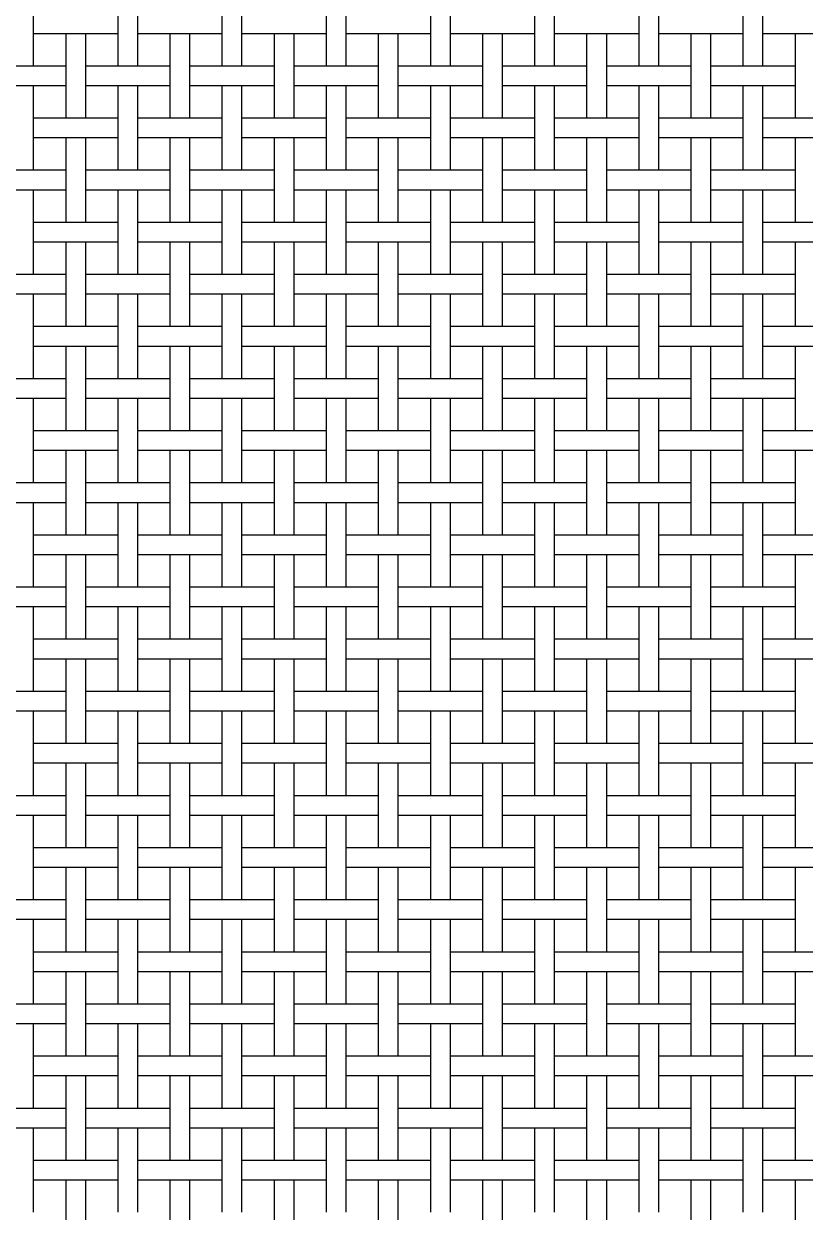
# Model space of a CAD drawing. Extents: x 0.5 to 85.8, y 0 to 73.
# Drawn here: x 35.19 to 39.96, y 51.48 to 58.72 of the extents above; entities that cross this region are included whole.
import ezdxf

# ---------------------------------------------------------------- set-up
doc = ezdxf.new("R2010")
doc.units = 0
doc.layers.get('0').update_dxf_attribs({"linetype": 'CONTINUOUS'})

msp = doc.modelspace()

# ---------------------------------------------------------------- linework, layer by layer
at = {"color": 7, "linetype": 'CONTINUOUS'}
for p, q in [((35.2547, 58.4678), (35.2547, 58.9828)), ((35.7697, 58.4678), (35.7697, 58.9828)), ((35.8897, 58.4678), (35.8897, 58.9828)), ((36.4047, 58.4678), (36.4047, 58.9828)), ((36.5247, 58.4678), (36.5247, 58.9828)), ((37.0397, 58.4678), (37.0397, 58.9828)), ((37.1597, 58.4678), (37.1597, 58.9828)), ((37.6747, 58.4678), (37.6747, 58.9828)), ((37.7947, 58.4678), (37.7947, 58.9828)), ((38.3097, 58.4678), (38.3097, 58.9828)), ((38.4297, 58.4678), (38.4297, 58.9828)), ((38.9447, 58.4678), (38.9447, 58.9828)), ((39.0647, 58.4678), (39.0647, 58.9828)), ((39.5797, 58.4678), (39.5797, 58.9828)), ((39.6997, 58.4678), (39.6997, 58.9828)), ((35.2547, 58.6653), (35.7697, 58.6653)), ((35.4522, 58.1503), (35.4522, 58.6653)), ((35.5722, 58.1503), (35.5722, 58.6653)), ((35.8897, 58.6653), (36.4047, 58.6653)), ((36.0872, 58.1503), (36.0872, 58.6653)), ((36.2072, 58.1503), (36.2072, 58.6653)), ((36.5247, 58.6653), (37.0397, 58.6653)), ((36.7222, 58.1503), (36.7222, 58.6653)), ((36.8422, 58.1503), (36.8422, 58.6653)), ((37.1597, 58.6653), (37.6747, 58.6653)), ((37.3572, 58.1503), (37.3572, 58.6653)), ((37.4772, 58.1503), (37.4772, 58.6653)), ((37.7947, 58.6653), (38.3097, 58.6653)), ((37.9922, 58.1503), (37.9922, 58.6653)), ((38.1122, 58.1503), (38.1122, 58.6653)), ((38.4297, 58.6653), (38.9447, 58.6653)), ((38.6272, 58.1503), (38.6272, 58.6653)), ((38.7472, 58.1503), (38.7472, 58.6653)), ((39.0647, 58.6653), (39.5797, 58.6653)), ((39.2622, 58.1503), (39.2622, 58.6653)), ((39.3822, 58.1503), (39.3822, 58.6653)), ((39.6997, 58.6653), (40.2147, 58.6653)), ((39.8972, 58.1503), (39.8972, 58.6653)), ((34.9372, 58.4678), (35.4522, 58.4678)), ((35.5722, 58.4678), (36.0872, 58.4678)), ((36.2072, 58.4678), (36.7222, 58.4678)), ((36.8422, 58.4678), (37.3572, 58.4678)), ((37.4772, 58.4678), (37.9922, 58.4678)), ((38.1122, 58.4678), (38.6272, 58.4678)), ((38.7472, 58.4678), (39.2622, 58.4678)), ((39.3822, 58.4678), (39.8972, 58.4678)), ((34.9372, 58.3478), (35.4522, 58.3478)), ((35.2547, 57.8328), (35.2547, 58.3478)), ((35.5722, 58.3478), (36.0872, 58.3478)), ((35.7697, 57.8328), (35.7697, 58.3478)), ((35.8897, 57.8328), (35.8897, 58.3478)), ((36.2072, 58.3478), (36.7222, 58.3478)), ((36.4047, 57.8328), (36.4047, 58.3478)), ((36.5247, 57.8328), (36.5247, 58.3478)), ((36.8422, 58.3478), (37.3572, 58.3478)), ((37.0397, 57.8328), (37.0397, 58.3478)), ((37.1597, 57.8328), (37.1597, 58.3478)), ((37.4772, 58.3478), (37.9922, 58.3478)), ((37.6747, 57.8328), (37.6747, 58.3478)), ((37.7947, 57.8328), (37.7947, 58.3478)), ((38.1122, 58.3478), (38.6272, 58.3478)), ((38.3097, 57.8328), (38.3097, 58.3478)), ((38.4297, 57.8328), (38.4297, 58.3478)), ((38.7472, 58.3478), (39.2622, 58.3478)), ((38.9447, 57.8328), (38.9447, 58.3478)), ((39.0647, 57.8328), (39.0647, 58.3478)), ((39.3822, 58.3478), (39.8972, 58.3478)), ((39.5797, 57.8328), (39.5797, 58.3478)), ((39.6997, 57.8328), (39.6997, 58.3478)), ((35.2547, 58.1503), (35.7697, 58.1503)), ((35.8897, 58.1503), (36.4047, 58.1503)), ((36.5247, 58.1503), (37.0397, 58.1503)), ((37.1597, 58.1503), (37.6747, 58.1503)), ((37.7947, 58.1503), (38.3097, 58.1503)), ((38.4297, 58.1503), (38.9447, 58.1503)), ((39.0647, 58.1503), (39.5797, 58.1503)), ((39.6997, 58.1503), (40.2147, 58.1503)), ((35.2547, 58.0303), (35.7697, 58.0303)), ((35.4522, 57.5153), (35.4522, 58.0303)), ((35.5722, 57.5153), (35.5722, 58.0303)), ((35.8897, 58.0303), (36.4047, 58.0303)), ((36.0872, 57.5153), (36.0872, 58.0303)), ((36.2072, 57.5153), (36.2072, 58.0303)), ((36.5247, 58.0303), (37.0397, 58.0303)), ((36.7222, 57.5153), (36.7222, 58.0303)), ((36.8422, 57.5153), (36.8422, 58.0303)), ((37.1597, 58.0303), (37.6747, 58.0303)), ((37.3572, 57.5153), (37.3572, 58.0303)), ((37.4772, 57.5153), (37.4772, 58.0303)), ((37.7947, 58.0303), (38.3097, 58.0303)), ((37.9922, 57.5153), (37.9922, 58.0303)), ((38.1122, 57.5153), (38.1122, 58.0303)), ((38.4297, 58.0303), (38.9447, 58.0303)), ((38.6272, 57.5153), (38.6272, 58.0303)), ((38.7472, 57.5153), (38.7472, 58.0303)), ((39.0647, 58.0303), (39.5797, 58.0303)), ((39.2622, 57.5153), (39.2622, 58.0303)), ((39.3822, 57.5153), (39.3822, 58.0303)), ((39.6997, 58.0303), (40.2147, 58.0303)), ((39.8972, 57.5153), (39.8972, 58.0303)), ((34.9372, 57.8328), (35.4522, 57.8328)), ((35.5722, 57.8328), (36.0872, 57.8328)), ((36.2072, 57.8328), (36.7222, 57.8328)), ((36.8422, 57.8328), (37.3572, 57.8328)), ((37.4772, 57.8328), (37.9922, 57.8328)), ((38.1122, 57.8328), (38.6272, 57.8328)), ((38.7472, 57.8328), (39.2622, 57.8328)), ((39.3822, 57.8328), (39.8972, 57.8328)), ((34.9372, 57.7128), (35.4522, 57.7128)), ((35.2547, 57.1978), (35.2547, 57.7128)), ((35.5722, 57.7128), (36.0872, 57.7128)), ((35.7697, 57.1978), (35.7697, 57.7128)), ((35.8897, 57.1978), (35.8897, 57.7128)), ((36.2072, 57.7128), (36.7222, 57.7128)), ((36.4047, 57.1978), (36.4047, 57.7128)), ((36.5247, 57.1978), (36.5247, 57.7128)), ((36.8422, 57.7128), (37.3572, 57.7128)), ((37.0397, 57.1978), (37.0397, 57.7128)), ((37.1597, 57.1978), (37.1597, 57.7128)), ((37.4772, 57.7128), (37.9922, 57.7128)), ((37.6747, 57.1978), (37.6747, 57.7128)), ((37.7947, 57.1978), (37.7947, 57.7128)), ((38.1122, 57.7128), (38.6272, 57.7128)), ((38.3097, 57.1978), (38.3097, 57.7128)), ((38.4297, 57.1978), (38.4297, 57.7128)), ((38.7472, 57.7128), (39.2622, 57.7128)), ((38.9447, 57.1978), (38.9447, 57.7128)), ((39.0647, 57.1978), (39.0647, 57.7128)), ((39.3822, 57.7128), (39.8972, 57.7128)), ((39.5797, 57.1978), (39.5797, 57.7128)), ((39.6997, 57.1978), (39.6997, 57.7128)), ((35.2547, 57.5153), (35.7697, 57.5153)), ((35.8897, 57.5153), (36.4047, 57.5153)), ((36.5247, 57.5153), (37.0397, 57.5153)), ((37.1597, 57.5153), (37.6747, 57.5153)), ((37.7947, 57.5153), (38.3097, 57.5153)), ((38.4297, 57.5153), (38.9447, 57.5153)), ((39.0647, 57.5153), (39.5797, 57.5153)), ((39.6997, 57.5153), (40.2147, 57.5153)), ((35.2547, 57.3953), (35.7697, 57.3953)), ((35.4522, 56.8803), (35.4522, 57.3953)), ((35.5722, 56.8803), (35.5722, 57.3953)), ((35.8897, 57.3953), (36.4047, 57.3953)), ((36.0872, 56.8803), (36.0872, 57.3953)), ((36.2072, 56.8803), (36.2072, 57.3953)), ((36.5247, 57.3953), (37.0397, 57.3953)), ((36.7222, 56.8803), (36.7222, 57.3953)), ((36.8422, 56.8803), (36.8422, 57.3953)), ((37.1597, 57.3953), (37.6747, 57.3953)), ((37.3572, 56.8803), (37.3572, 57.3953)), ((37.4772, 56.8803), (37.4772, 57.3953)), ((37.7947, 57.3953), (38.3097, 57.3953)), ((37.9922, 56.8803), (37.9922, 57.3953)), ((38.1122, 56.8803), (38.1122, 57.3953)), ((38.4297, 57.3953), (38.9447, 57.3953)), ((38.6272, 56.8803), (38.6272, 57.3953)), ((38.7472, 56.8803), (38.7472, 57.3953)), ((39.0647, 57.3953), (39.5797, 57.3953)), ((39.2622, 56.8803), (39.2622, 57.3953)), ((39.3822, 56.8803), (39.3822, 57.3953)), ((39.6997, 57.3953), (40.2147, 57.3953)), ((39.8972, 56.8803), (39.8972, 57.3953)), ((34.9372, 57.1978), (35.4522, 57.1978)), ((35.5722, 57.1978), (36.0872, 57.1978)), ((36.2072, 57.1978), (36.7222, 57.1978)), ((36.8422, 57.1978), (37.3572, 57.1978)), ((37.4772, 57.1978), (37.9922, 57.1978)), ((38.1122, 57.1978), (38.6272, 57.1978)), ((38.7472, 57.1978), (39.2622, 57.1978)), ((39.3822, 57.1978), (39.8972, 57.1978)), ((34.9372, 57.0778), (35.4522, 57.0778)), ((35.2547, 56.5628), (35.2547, 57.0778)), ((35.5722, 57.0778), (36.0872, 57.0778)), ((35.7697, 56.5628), (35.7697, 57.0778)), ((35.8897, 56.5628), (35.8897, 57.0778)), ((36.2072, 57.0778), (36.7222, 57.0778)), ((36.4047, 56.5628), (36.4047, 57.0778)), ((36.5247, 56.5628), (36.5247, 57.0778)), ((36.8422, 57.0778), (37.3572, 57.0778)), ((37.0397, 56.5628), (37.0397, 57.0778)), ((37.1597, 56.5628), (37.1597, 57.0778)), ((37.4772, 57.0778), (37.9922, 57.0778)), ((37.6747, 56.5628), (37.6747, 57.0778)), ((37.7947, 56.5628), (37.7947, 57.0778)), ((38.1122, 57.0778), (38.6272, 57.0778)), ((38.3097, 56.5628), (38.3097, 57.0778)), ((38.4297, 56.5628), (38.4297, 57.0778)), ((38.7472, 57.0778), (39.2622, 57.0778)), ((38.9447, 56.5628), (38.9447, 57.0778)), ((39.0647, 56.5628), (39.0647, 57.0778)), ((39.3822, 57.0778), (39.8972, 57.0778)), ((39.5797, 56.5628), (39.5797, 57.0778)), ((39.6997, 56.5628), (39.6997, 57.0778)), ((35.2547, 56.8803), (35.7697, 56.8803)), ((35.8897, 56.8803), (36.4047, 56.8803)), ((36.5247, 56.8803), (37.0397, 56.8803)), ((37.1597, 56.8803), (37.6747, 56.8803)), ((37.7947, 56.8803), (38.3097, 56.8803)), ((38.4297, 56.8803), (38.9447, 56.8803)), ((39.0647, 56.8803), (39.5797, 56.8803)), ((39.6997, 56.8803), (40.2147, 56.8803)), ((35.2547, 56.7603), (35.7697, 56.7603)), ((35.4522, 56.2453), (35.4522, 56.7603)), ((35.5722, 56.2453), (35.5722, 56.7603)), ((35.8897, 56.7603), (36.4047, 56.7603)), ((36.0872, 56.2453), (36.0872, 56.7603)), ((36.2072, 56.2453), (36.2072, 56.7603)), ((36.5247, 56.7603), (37.0397, 56.7603)), ((36.7222, 56.2453), (36.7222, 56.7603)), ((36.8422, 56.2453), (36.8422, 56.7603)), ((37.1597, 56.7603), (37.6747, 56.7603)), ((37.3572, 56.2453), (37.3572, 56.7603)), ((37.4772, 56.2453), (37.4772, 56.7603)), ((37.7947, 56.7603), (38.3097, 56.7603)), ((37.9922, 56.2453), (37.9922, 56.7603)), ((38.1122, 56.2453), (38.1122, 56.7603)), ((38.4297, 56.7603), (38.9447, 56.7603)), ((38.6272, 56.2453), (38.6272, 56.7603)), ((38.7472, 56.2453), (38.7472, 56.7603)), ((39.0647, 56.7603), (39.5797, 56.7603)), ((39.2622, 56.2453), (39.2622, 56.7603)), ((39.3822, 56.2453), (39.3822, 56.7603)), ((39.6997, 56.7603), (40.2147, 56.7603)), ((39.8972, 56.2453), (39.8972, 56.7603)), ((34.9372, 56.5628), (35.4522, 56.5628)), ((35.5722, 56.5628), (36.0872, 56.5628)), ((36.2072, 56.5628), (36.7222, 56.5628)), ((36.8422, 56.5628), (37.3572, 56.5628)), ((37.4772, 56.5628), (37.9922, 56.5628)), ((38.1122, 56.5628), (38.6272, 56.5628)), ((38.7472, 56.5628), (39.2622, 56.5628)), ((39.3822, 56.5628), (39.8972, 56.5628)), ((34.9372, 56.4428), (35.4522, 56.4428)), ((35.2547, 55.9278), (35.2547, 56.4428)), ((35.5722, 56.4428), (36.0872, 56.4428)), ((35.7697, 55.9278), (35.7697, 56.4428)), ((35.8897, 55.9278), (35.8897, 56.4428)), ((36.2072, 56.4428), (36.7222, 56.4428)), ((36.4047, 55.9278), (36.4047, 56.4428)), ((36.5247, 55.9278), (36.5247, 56.4428)), ((36.8422, 56.4428), (37.3572, 56.4428)), ((37.0397, 55.9278), (37.0397, 56.4428)), ((37.1597, 55.9278), (37.1597, 56.4428)), ((37.4772, 56.4428), (37.9922, 56.4428)), ((37.6747, 55.9278), (37.6747, 56.4428)), ((37.7947, 55.9278), (37.7947, 56.4428)), ((38.1122, 56.4428), (38.6272, 56.4428)), ((38.3097, 55.9278), (38.3097, 56.4428)), ((38.4297, 55.9278), (38.4297, 56.4428)), ((38.7472, 56.4428), (39.2622, 56.4428)), ((38.9447, 55.9278), (38.9447, 56.4428)), ((39.0647, 55.9278), (39.0647, 56.4428)), ((39.3822, 56.4428), (39.8972, 56.4428)), ((39.5797, 55.9278), (39.5797, 56.4428)), ((39.6997, 55.9278), (39.6997, 56.4428)), ((35.2547, 56.2453), (35.7697, 56.2453)), ((35.8897, 56.2453), (36.4047, 56.2453)), ((36.5247, 56.2453), (37.0397, 56.2453)), ((37.1597, 56.2453), (37.6747, 56.2453)), ((37.7947, 56.2453), (38.3097, 56.2453)), ((38.4297, 56.2453), (38.9447, 56.2453)), ((39.0647, 56.2453), (39.5797, 56.2453)), ((39.6997, 56.2453), (40.2147, 56.2453)), ((35.2547, 56.1253), (35.7697, 56.1253)), ((35.4522, 55.6103), (35.4522, 56.1253)), ((35.5722, 55.6103), (35.5722, 56.1253)), ((35.8897, 56.1253), (36.4047, 56.1253)), ((36.0872, 55.6103), (36.0872, 56.1253)), ((36.2072, 55.6103), (36.2072, 56.1253)), ((36.5247, 56.1253), (37.0397, 56.1253)), ((36.7222, 55.6103), (36.7222, 56.1253)), ((36.8422, 55.6103), (36.8422, 56.1253)), ((37.1597, 56.1253), (37.6747, 56.1253)), ((37.3572, 55.6103), (37.3572, 56.1253)), ((37.4772, 55.6103), (37.4772, 56.1253)), ((37.7947, 56.1253), (38.3097, 56.1253)), ((37.9922, 55.6103), (37.9922, 56.1253)), ((38.1122, 55.6103), (38.1122, 56.1253)), ((38.4297, 56.1253), (38.9447, 56.1253)), ((38.6272, 55.6103), (38.6272, 56.1253)), ((38.7472, 55.6103), (38.7472, 56.1253)), ((39.0647, 56.1253), (39.5797, 56.1253)), ((39.2622, 55.6103), (39.2622, 56.1253)), ((39.3822, 55.6103), (39.3822, 56.1253)), ((39.6997, 56.1253), (40.2147, 56.1253)), ((39.8972, 55.6103), (39.8972, 56.1253)), ((34.9372, 55.9278), (35.4522, 55.9278)), ((35.5722, 55.9278), (36.0872, 55.9278)), ((36.2072, 55.9278), (36.7222, 55.9278)), ((36.8422, 55.9278), (37.3572, 55.9278)), ((37.4772, 55.9278), (37.9922, 55.9278)), ((38.1122, 55.9278), (38.6272, 55.9278)), ((38.7472, 55.9278), (39.2622, 55.9278)), ((39.3822, 55.9278), (39.8972, 55.9278)), ((34.9372, 55.8078), (35.4522, 55.8078)), ((35.2547, 55.2928), (35.2547, 55.8078)), ((35.5722, 55.8078), (36.0872, 55.8078)), ((35.7697, 55.2928), (35.7697, 55.8078)), ((35.8897, 55.2928), (35.8897, 55.8078)), ((36.2072, 55.8078), (36.7222, 55.8078)), ((36.4047, 55.2928), (36.4047, 55.8078)), ((36.5247, 55.2928), (36.5247, 55.8078)), ((36.8422, 55.8078), (37.3572, 55.8078)), ((37.0397, 55.2928), (37.0397, 55.8078)), ((37.1597, 55.2928), (37.1597, 55.8078)), ((37.4772, 55.8078), (37.9922, 55.8078)), ((37.6747, 55.2928), (37.6747, 55.8078)), ((37.7947, 55.2928), (37.7947, 55.8078)), ((38.1122, 55.8078), (38.6272, 55.8078)), ((38.3097, 55.2928), (38.3097, 55.8078)), ((38.4297, 55.2928), (38.4297, 55.8078)), ((38.7472, 55.8078), (39.2622, 55.8078)), ((38.9447, 55.2928), (38.9447, 55.8078)), ((39.0647, 55.2928), (39.0647, 55.8078)), ((39.3822, 55.8078), (39.8972, 55.8078)), ((39.5797, 55.2928), (39.5797, 55.8078)), ((39.6997, 55.2928), (39.6997, 55.8078)), ((35.2547, 55.6103), (35.7697, 55.6103)), ((35.8897, 55.6103), (36.4047, 55.6103)), ((36.5247, 55.6103), (37.0397, 55.6103)), ((37.1597, 55.6103), (37.6747, 55.6103)), ((37.7947, 55.6103), (38.3097, 55.6103)), ((38.4297, 55.6103), (38.9447, 55.6103)), ((39.0647, 55.6103), (39.5797, 55.6103)), ((39.6997, 55.6103), (40.2147, 55.6103)), ((35.2547, 55.4903), (35.7697, 55.4903)), ((35.4522, 54.9753), (35.4522, 55.4903)), ((35.5722, 54.9753), (35.5722, 55.4903)), ((35.8897, 55.4903), (36.4047, 55.4903)), ((36.0872, 54.9753), (36.0872, 55.4903)), ((36.2072, 54.9753), (36.2072, 55.4903)), ((36.5247, 55.4903), (37.0397, 55.4903)), ((36.7222, 54.9753), (36.7222, 55.4903)), ((36.8422, 54.9753), (36.8422, 55.4903)), ((37.1597, 55.4903), (37.6747, 55.4903)), ((37.3572, 54.9753), (37.3572, 55.4903)), ((37.4772, 54.9753), (37.4772, 55.4903)), ((37.7947, 55.4903), (38.3097, 55.4903)), ((37.9922, 54.9753), (37.9922, 55.4903)), ((38.1122, 54.9753), (38.1122, 55.4903)), ((38.4297, 55.4903), (38.9447, 55.4903)), ((38.6272, 54.9753), (38.6272, 55.4903)), ((38.7472, 54.9753), (38.7472, 55.4903)), ((39.0647, 55.4903), (39.5797, 55.4903)), ((39.2622, 54.9753), (39.2622, 55.4903)), ((39.3822, 54.9753), (39.3822, 55.4903)), ((39.6997, 55.4903), (40.2147, 55.4903)), ((39.8972, 54.9753), (39.8972, 55.4903)), ((34.9372, 55.2928), (35.4522, 55.2928)), ((35.5722, 55.2928), (36.0872, 55.2928)), ((36.2072, 55.2928), (36.7222, 55.2928)), ((36.8422, 55.2928), (37.3572, 55.2928)), ((37.4772, 55.2928), (37.9922, 55.2928)), ((38.1122, 55.2928), (38.6272, 55.2928)), ((38.7472, 55.2928), (39.2622, 55.2928)), ((39.3822, 55.2928), (39.8972, 55.2928)), ((34.9372, 55.1728), (35.4522, 55.1728)), ((35.2547, 54.6578), (35.2547, 55.1728)), ((35.5722, 55.1728), (36.0872, 55.1728)), ((35.7697, 54.6578), (35.7697, 55.1728)), ((35.8897, 54.6578), (35.8897, 55.1728)), ((36.2072, 55.1728), (36.7222, 55.1728)), ((36.4047, 54.6578), (36.4047, 55.1728)), ((36.5247, 54.6578), (36.5247, 55.1728)), ((36.8422, 55.1728), (37.3572, 55.1728)), ((37.0397, 54.6578), (37.0397, 55.1728)), ((37.1597, 54.6578), (37.1597, 55.1728)), ((37.4772, 55.1728), (37.9922, 55.1728)), ((37.6747, 54.6578), (37.6747, 55.1728)), ((37.7947, 54.6578), (37.7947, 55.1728)), ((38.1122, 55.1728), (38.6272, 55.1728)), ((38.3097, 54.6578), (38.3097, 55.1728)), ((38.4297, 54.6578), (38.4297, 55.1728)), ((38.7472, 55.1728), (39.2622, 55.1728)), ((38.9447, 54.6578), (38.9447, 55.1728)), ((39.0647, 54.6578), (39.0647, 55.1728)), ((39.3822, 55.1728), (39.8972, 55.1728)), ((39.5797, 54.6578), (39.5797, 55.1728)), ((39.6997, 54.6578), (39.6997, 55.1728)), ((35.2547, 54.9753), (35.7697, 54.9753)), ((35.8897, 54.9753), (36.4047, 54.9753)), ((36.5247, 54.9753), (37.0397, 54.9753)), ((37.1597, 54.9753), (37.6747, 54.9753)), ((37.7947, 54.9753), (38.3097, 54.9753)), ((38.4297, 54.9753), (38.9447, 54.9753)), ((39.0647, 54.9753), (39.5797, 54.9753)), ((39.6997, 54.9753), (40.2147, 54.9753)), ((35.2547, 54.8553), (35.7697, 54.8553)), ((35.4522, 54.3403), (35.4522, 54.8553)), ((35.5722, 54.3403), (35.5722, 54.8553)), ((35.8897, 54.8553), (36.4047, 54.8553)), ((36.0872, 54.3403), (36.0872, 54.8553)), ((36.2072, 54.3403), (36.2072, 54.8553)), ((36.5247, 54.8553), (37.0397, 54.8553)), ((36.7222, 54.3403), (36.7222, 54.8553)), ((36.8422, 54.3403), (36.8422, 54.8553)), ((37.1597, 54.8553), (37.6747, 54.8553)), ((37.3572, 54.3403), (37.3572, 54.8553)), ((37.4772, 54.3403), (37.4772, 54.8553)), ((37.7947, 54.8553), (38.3097, 54.8553)), ((37.9922, 54.3403), (37.9922, 54.8553)), ((38.1122, 54.3403), (38.1122, 54.8553)), ((38.4297, 54.8553), (38.9447, 54.8553)), ((38.6272, 54.3403), (38.6272, 54.8553)), ((38.7472, 54.3403), (38.7472, 54.8553)), ((39.0647, 54.8553), (39.5797, 54.8553)), ((39.2622, 54.3403), (39.2622, 54.8553)), ((39.3822, 54.3403), (39.3822, 54.8553)), ((39.6997, 54.8553), (40.2147, 54.8553)), ((39.8972, 54.3403), (39.8972, 54.8553)), ((34.9372, 54.6578), (35.4522, 54.6578)), ((35.5722, 54.6578), (36.0872, 54.6578)), ((36.2072, 54.6578), (36.7222, 54.6578)), ((36.8422, 54.6578), (37.3572, 54.6578)), ((37.4772, 54.6578), (37.9922, 54.6578)), ((38.1122, 54.6578), (38.6272, 54.6578)), ((38.7472, 54.6578), (39.2622, 54.6578)), ((39.3822, 54.6578), (39.8972, 54.6578)), ((34.9372, 54.5378), (35.4522, 54.5378)), ((35.2547, 54.0228), (35.2547, 54.5378)), ((35.5722, 54.5378), (36.0872, 54.5378)), ((35.7697, 54.0228), (35.7697, 54.5378)), ((35.8897, 54.0228), (35.8897, 54.5378)), ((36.2072, 54.5378), (36.7222, 54.5378)), ((36.4047, 54.0228), (36.4047, 54.5378)), ((36.5247, 54.0228), (36.5247, 54.5378)), ((36.8422, 54.5378), (37.3572, 54.5378)), ((37.0397, 54.0228), (37.0397, 54.5378)), ((37.1597, 54.0228), (37.1597, 54.5378)), ((37.4772, 54.5378), (37.9922, 54.5378)), ((37.6747, 54.0228), (37.6747, 54.5378)), ((37.7947, 54.0228), (37.7947, 54.5378)), ((38.1122, 54.5378), (38.6272, 54.5378)), ((38.3097, 54.0228), (38.3097, 54.5378)), ((38.4297, 54.0228), (38.4297, 54.5378)), ((38.7472, 54.5378), (39.2622, 54.5378)), ((38.9447, 54.0228), (38.9447, 54.5378)), ((39.0647, 54.0228), (39.0647, 54.5378)), ((39.3822, 54.5378), (39.8972, 54.5378)), ((39.5797, 54.0228), (39.5797, 54.5378)), ((39.6997, 54.0228), (39.6997, 54.5378)), ((35.2547, 54.3403), (35.7697, 54.3403)), ((35.8897, 54.3403), (36.4047, 54.3403)), ((36.5247, 54.3403), (37.0397, 54.3403)), ((37.1597, 54.3403), (37.6747, 54.3403)), ((37.7947, 54.3403), (38.3097, 54.3403)), ((38.4297, 54.3403), (38.9447, 54.3403)), ((39.0647, 54.3403), (39.5797, 54.3403)), ((39.6997, 54.3403), (40.2147, 54.3403)), ((35.2547, 54.2203), (35.7697, 54.2203)), ((35.4522, 53.7053), (35.4522, 54.2203)), ((35.5722, 53.7053), (35.5722, 54.2203)), ((35.8897, 54.2203), (36.4047, 54.2203)), ((36.0872, 53.7053), (36.0872, 54.2203)), ((36.2072, 53.7053), (36.2072, 54.2203)), ((36.5247, 54.2203), (37.0397, 54.2203)), ((36.7222, 53.7053), (36.7222, 54.2203)), ((36.8422, 53.7053), (36.8422, 54.2203)), ((37.1597, 54.2203), (37.6747, 54.2203)), ((37.3572, 53.7053), (37.3572, 54.2203)), ((37.4772, 53.7053), (37.4772, 54.2203)), ((37.7947, 54.2203), (38.3097, 54.2203)), ((37.9922, 53.7053), (37.9922, 54.2203)), ((38.1122, 53.7053), (38.1122, 54.2203)), ((38.4297, 54.2203), (38.9447, 54.2203)), ((38.6272, 53.7053), (38.6272, 54.2203)), ((38.7472, 53.7053), (38.7472, 54.2203)), ((39.0647, 54.2203), (39.5797, 54.2203)), ((39.2622, 53.7053), (39.2622, 54.2203)), ((39.3822, 53.7053), (39.3822, 54.2203)), ((39.6997, 54.2203), (40.2147, 54.2203)), ((39.8972, 53.7053), (39.8972, 54.2203)), ((34.9372, 54.0228), (35.4522, 54.0228)), ((35.5722, 54.0228), (36.0872, 54.0228)), ((36.2072, 54.0228), (36.7222, 54.0228)), ((36.8422, 54.0228), (37.3572, 54.0228)), ((37.4772, 54.0228), (37.9922, 54.0228)), ((38.1122, 54.0228), (38.6272, 54.0228)), ((38.7472, 54.0228), (39.2622, 54.0228)), ((39.3822, 54.0228), (39.8972, 54.0228)), ((34.9372, 53.9028), (35.4522, 53.9028)), ((35.2547, 53.3878), (35.2547, 53.9028)), ((35.5722, 53.9028), (36.0872, 53.9028)), ((35.7697, 53.3878), (35.7697, 53.9028)), ((35.8897, 53.3878), (35.8897, 53.9028)), ((36.2072, 53.9028), (36.7222, 53.9028)), ((36.4047, 53.3878), (36.4047, 53.9028)), ((36.5247, 53.3878), (36.5247, 53.9028)), ((36.8422, 53.9028), (37.3572, 53.9028)), ((37.0397, 53.3878), (37.0397, 53.9028)), ((37.1597, 53.3878), (37.1597, 53.9028)), ((37.4772, 53.9028), (37.9922, 53.9028)), ((37.6747, 53.3878), (37.6747, 53.9028)), ((37.7947, 53.3878), (37.7947, 53.9028)), ((38.1122, 53.9028), (38.6272, 53.9028)), ((38.3097, 53.3878), (38.3097, 53.9028)), ((38.4297, 53.3878), (38.4297, 53.9028)), ((38.7472, 53.9028), (39.2622, 53.9028)), ((38.9447, 53.3878), (38.9447, 53.9028)), ((39.0647, 53.3878), (39.0647, 53.9028)), ((39.3822, 53.9028), (39.8972, 53.9028)), ((39.5797, 53.3878), (39.5797, 53.9028)), ((39.6997, 53.3878), (39.6997, 53.9028)), ((35.2547, 53.7053), (35.7697, 53.7053)), ((35.8897, 53.7053), (36.4047, 53.7053)), ((36.5247, 53.7053), (37.0397, 53.7053)), ((37.1597, 53.7053), (37.6747, 53.7053)), ((37.7947, 53.7053), (38.3097, 53.7053)), ((38.4297, 53.7053), (38.9447, 53.7053)), ((39.0647, 53.7053), (39.5797, 53.7053)), ((39.6997, 53.7053), (40.2147, 53.7053)), ((35.2547, 53.5853), (35.7697, 53.5853)), ((35.4522, 53.0703), (35.4522, 53.5853)), ((35.5722, 53.0703), (35.5722, 53.5853)), ((35.8897, 53.5853), (36.4047, 53.5853)), ((36.0872, 53.0703), (36.0872, 53.5853)), ((36.2072, 53.0703), (36.2072, 53.5853)), ((36.5247, 53.5853), (37.0397, 53.5853)), ((36.7222, 53.0703), (36.7222, 53.5853)), ((36.8422, 53.0703), (36.8422, 53.5853)), ((37.1597, 53.5853), (37.6747, 53.5853)), ((37.3572, 53.0703), (37.3572, 53.5853)), ((37.4772, 53.0703), (37.4772, 53.5853)), ((37.7947, 53.5853), (38.3097, 53.5853)), ((37.9922, 53.0703), (37.9922, 53.5853)), ((38.1122, 53.0703), (38.1122, 53.5853)), ((38.4297, 53.5853), (38.9447, 53.5853)), ((38.6272, 53.0703), (38.6272, 53.5853)), ((38.7472, 53.0703), (38.7472, 53.5853)), ((39.0647, 53.5853), (39.5797, 53.5853)), ((39.2622, 53.0703), (39.2622, 53.5853)), ((39.3822, 53.0703), (39.3822, 53.5853)), ((39.6997, 53.5853), (40.2147, 53.5853)), ((39.8972, 53.0703), (39.8972, 53.5853)), ((34.9372, 53.3878), (35.4522, 53.3878)), ((35.5722, 53.3878), (36.0872, 53.3878)), ((36.2072, 53.3878), (36.7222, 53.3878)), ((36.8422, 53.3878), (37.3572, 53.3878)), ((37.4772, 53.3878), (37.9922, 53.3878)), ((38.1122, 53.3878), (38.6272, 53.3878)), ((38.7472, 53.3878), (39.2622, 53.3878)), ((39.3822, 53.3878), (39.8972, 53.3878)), ((34.9372, 53.2678), (35.4522, 53.2678)), ((35.2547, 52.7528), (35.2547, 53.2678)), ((35.5722, 53.2678), (36.0872, 53.2678)), ((35.7697, 52.7528), (35.7697, 53.2678)), ((35.8897, 52.7528), (35.8897, 53.2678)), ((36.2072, 53.2678), (36.7222, 53.2678)), ((36.4047, 52.7528), (36.4047, 53.2678)), ((36.5247, 52.7528), (36.5247, 53.2678)), ((36.8422, 53.2678), (37.3572, 53.2678)), ((37.0397, 52.7528), (37.0397, 53.2678)), ((37.1597, 52.7528), (37.1597, 53.2678)), ((37.4772, 53.2678), (37.9922, 53.2678)), ((37.6747, 52.7528), (37.6747, 53.2678)), ((37.7947, 52.7528), (37.7947, 53.2678)), ((38.1122, 53.2678), (38.6272, 53.2678)), ((38.3097, 52.7528), (38.3097, 53.2678)), ((38.4297, 52.7528), (38.4297, 53.2678)), ((38.7472, 53.2678), (39.2622, 53.2678)), ((38.9447, 52.7528), (38.9447, 53.2678)), ((39.0647, 52.7528), (39.0647, 53.2678)), ((39.3822, 53.2678), (39.8972, 53.2678)), ((39.5797, 52.7528), (39.5797, 53.2678)), ((39.6997, 52.7528), (39.6997, 53.2678)), ((35.2547, 53.0703), (35.7697, 53.0703)), ((35.8897, 53.0703), (36.4047, 53.0703)), ((36.5247, 53.0703), (37.0397, 53.0703)), ((37.1597, 53.0703), (37.6747, 53.0703)), ((37.7947, 53.0703), (38.3097, 53.0703)), ((38.4297, 53.0703), (38.9447, 53.0703)), ((39.0647, 53.0703), (39.5797, 53.0703)), ((39.6997, 53.0703), (40.2147, 53.0703)), ((35.2547, 52.9503), (35.7697, 52.9503)), ((35.4522, 52.4353), (35.4522, 52.9503)), ((35.5722, 52.4353), (35.5722, 52.9503)), ((35.8897, 52.9503), (36.4047, 52.9503)), ((36.0872, 52.4353), (36.0872, 52.9503)), ((36.2072, 52.4353), (36.2072, 52.9503)), ((36.5247, 52.9503), (37.0397, 52.9503)), ((36.7222, 52.4353), (36.7222, 52.9503)), ((36.8422, 52.4353), (36.8422, 52.9503)), ((37.1597, 52.9503), (37.6747, 52.9503)), ((37.3572, 52.4353), (37.3572, 52.9503)), ((37.4772, 52.4353), (37.4772, 52.9503)), ((37.7947, 52.9503), (38.3097, 52.9503)), ((37.9922, 52.4353), (37.9922, 52.9503)), ((38.1122, 52.4353), (38.1122, 52.9503)), ((38.4297, 52.9503), (38.9447, 52.9503)), ((38.6272, 52.4353), (38.6272, 52.9503)), ((38.7472, 52.4353), (38.7472, 52.9503)), ((39.0647, 52.9503), (39.5797, 52.9503)), ((39.2622, 52.4353), (39.2622, 52.9503)), ((39.3822, 52.4353), (39.3822, 52.9503)), ((39.6997, 52.9503), (40.2147, 52.9503)), ((39.8972, 52.4353), (39.8972, 52.9503)), ((34.9372, 52.7528), (35.4522, 52.7528)), ((35.5722, 52.7528), (36.0872, 52.7528)), ((36.2072, 52.7528), (36.7222, 52.7528)), ((36.8422, 52.7528), (37.3572, 52.7528)), ((37.4772, 52.7528), (37.9922, 52.7528)), ((38.1122, 52.7528), (38.6272, 52.7528)), ((38.7472, 52.7528), (39.2622, 52.7528)), ((39.3822, 52.7528), (39.8972, 52.7528)), ((34.9372, 52.6328), (35.4522, 52.6328)), ((35.2547, 52.1178), (35.2547, 52.6328)), ((35.5722, 52.6328), (36.0872, 52.6328)), ((35.7697, 52.1178), (35.7697, 52.6328)), ((35.8897, 52.1178), (35.8897, 52.6328)), ((36.2072, 52.6328), (36.7222, 52.6328)), ((36.4047, 52.1178), (36.4047, 52.6328)), ((36.5247, 52.1178), (36.5247, 52.6328)), ((36.8422, 52.6328), (37.3572, 52.6328)), ((37.0397, 52.1178), (37.0397, 52.6328)), ((37.1597, 52.1178), (37.1597, 52.6328)), ((37.4772, 52.6328), (37.9922, 52.6328)), ((37.6747, 52.1178), (37.6747, 52.6328)), ((37.7947, 52.1178), (37.7947, 52.6328)), ((38.1122, 52.6328), (38.6272, 52.6328)), ((38.3097, 52.1178), (38.3097, 52.6328)), ((38.4297, 52.1178), (38.4297, 52.6328)), ((38.7472, 52.6328), (39.2622, 52.6328)), ((38.9447, 52.1178), (38.9447, 52.6328)), ((39.0647, 52.1178), (39.0647, 52.6328)), ((39.3822, 52.6328), (39.8972, 52.6328)), ((39.5797, 52.1178), (39.5797, 52.6328)), ((39.6997, 52.1178), (39.6997, 52.6328)), ((35.2547, 52.4353), (35.7697, 52.4353)), ((35.8897, 52.4353), (36.4047, 52.4353)), ((36.5247, 52.4353), (37.0397, 52.4353)), ((37.1597, 52.4353), (37.6747, 52.4353)), ((37.7947, 52.4353), (38.3097, 52.4353)), ((38.4297, 52.4353), (38.9447, 52.4353)), ((39.0647, 52.4353), (39.5797, 52.4353)), ((39.6997, 52.4353), (40.2147, 52.4353)), ((35.2547, 52.3153), (35.7697, 52.3153)), ((35.4522, 51.8003), (35.4522, 52.3153)), ((35.5722, 51.8003), (35.5722, 52.3153)), ((35.8897, 52.3153), (36.4047, 52.3153)), ((36.0872, 51.8003), (36.0872, 52.3153)), ((36.2072, 51.8003), (36.2072, 52.3153)), ((36.5247, 52.3153), (37.0397, 52.3153)), ((36.7222, 51.8003), (36.7222, 52.3153)), ((36.8422, 51.8003), (36.8422, 52.3153)), ((37.1597, 52.3153), (37.6747, 52.3153)), ((37.3572, 51.8003), (37.3572, 52.3153)), ((37.4772, 51.8003), (37.4772, 52.3153)), ((37.7947, 52.3153), (38.3097, 52.3153)), ((37.9922, 51.8003), (37.9922, 52.3153)), ((38.1122, 51.8003), (38.1122, 52.3153)), ((38.4297, 52.3153), (38.9447, 52.3153)), ((38.6272, 51.8003), (38.6272, 52.3153)), ((38.7472, 51.8003), (38.7472, 52.3153)), ((39.0647, 52.3153), (39.5797, 52.3153)), ((39.2622, 51.8003), (39.2622, 52.3153)), ((39.3822, 51.8003), (39.3822, 52.3153)), ((39.6997, 52.3153), (40.2147, 52.3153)), ((39.8972, 51.8003), (39.8972, 52.3153)), ((34.9372, 52.1178), (35.4522, 52.1178)), ((35.5722, 52.1178), (36.0872, 52.1178)), ((36.2072, 52.1178), (36.7222, 52.1178)), ((36.8422, 52.1178), (37.3572, 52.1178)), ((37.4772, 52.1178), (37.9922, 52.1178)), ((38.1122, 52.1178), (38.6272, 52.1178)), ((38.7472, 52.1178), (39.2622, 52.1178)), ((39.3822, 52.1178), (39.8972, 52.1178)), ((34.9372, 51.9978), (35.4522, 51.9978)), ((35.2547, 51.4828), (35.2547, 51.9978)), ((35.5722, 51.9978), (36.0872, 51.9978)), ((35.7697, 51.4828), (35.7697, 51.9978)), ((35.8897, 51.4828), (35.8897, 51.9978)), ((36.2072, 51.9978), (36.7222, 51.9978)), ((36.4047, 51.4828), (36.4047, 51.9978)), ((36.5247, 51.4828), (36.5247, 51.9978)), ((36.8422, 51.9978), (37.3572, 51.9978)), ((37.0397, 51.4828), (37.0397, 51.9978)), ((37.1597, 51.4828), (37.1597, 51.9978)), ((37.4772, 51.9978), (37.9922, 51.9978)), ((37.6747, 51.4828), (37.6747, 51.9978)), ((37.7947, 51.4828), (37.7947, 51.9978)), ((38.1122, 51.9978), (38.6272, 51.9978)), ((38.3097, 51.4828), (38.3097, 51.9978)), ((38.4297, 51.4828), (38.4297, 51.9978)), ((38.7472, 51.9978), (39.2622, 51.9978)), ((38.9447, 51.4828), (38.9447, 51.9978)), ((39.0647, 51.4828), (39.0647, 51.9978)), ((39.3822, 51.9978), (39.8972, 51.9978)), ((39.5797, 51.4828), (39.5797, 51.9978)), ((39.6997, 51.4828), (39.6997, 51.9978)), ((35.2547, 51.8003), (35.7697, 51.8003)), ((35.8897, 51.8003), (36.4047, 51.8003)), ((36.5247, 51.8003), (37.0397, 51.8003)), ((37.1597, 51.8003), (37.6747, 51.8003)), ((37.7947, 51.8003), (38.3097, 51.8003)), ((38.4297, 51.8003), (38.9447, 51.8003)), ((39.0647, 51.8003), (39.5797, 51.8003)), ((39.6997, 51.8003), (40.2147, 51.8003)), ((35.2547, 51.6803), (35.7697, 51.6803)), ((35.4522, 51.1653), (35.4522, 51.6803)), ((35.5722, 51.1653), (35.5722, 51.6803)), ((35.8897, 51.6803), (36.4047, 51.6803)), ((36.0872, 51.1653), (36.0872, 51.6803)), ((36.2072, 51.1653), (36.2072, 51.6803)), ((36.5247, 51.6803), (37.0397, 51.6803)), ((36.7222, 51.1653), (36.7222, 51.6803)), ((36.8422, 51.1653), (36.8422, 51.6803)), ((37.1597, 51.6803), (37.6747, 51.6803)), ((37.3572, 51.1653), (37.3572, 51.6803)), ((37.4772, 51.1653), (37.4772, 51.6803)), ((37.7947, 51.6803), (38.3097, 51.6803)), ((37.9922, 51.1653), (37.9922, 51.6803)), ((38.1122, 51.1653), (38.1122, 51.6803)), ((38.4297, 51.6803), (38.9447, 51.6803)), ((38.6272, 51.1653), (38.6272, 51.6803)), ((38.7472, 51.1653), (38.7472, 51.6803)), ((39.0647, 51.6803), (39.5797, 51.6803)), ((39.2622, 51.1653), (39.2622, 51.6803)), ((39.3822, 51.1653), (39.3822, 51.6803)), ((39.6997, 51.6803), (40.2147, 51.6803)), ((39.8972, 51.1653), (39.8972, 51.6803))]:
    msp.add_line(p, q, dxfattribs=at)
for radius in [25, 15]:
    msp.add_circle((33.9247, 46.0253), radius, dxfattribs=at)

doc.saveas('drawing.dxf')
